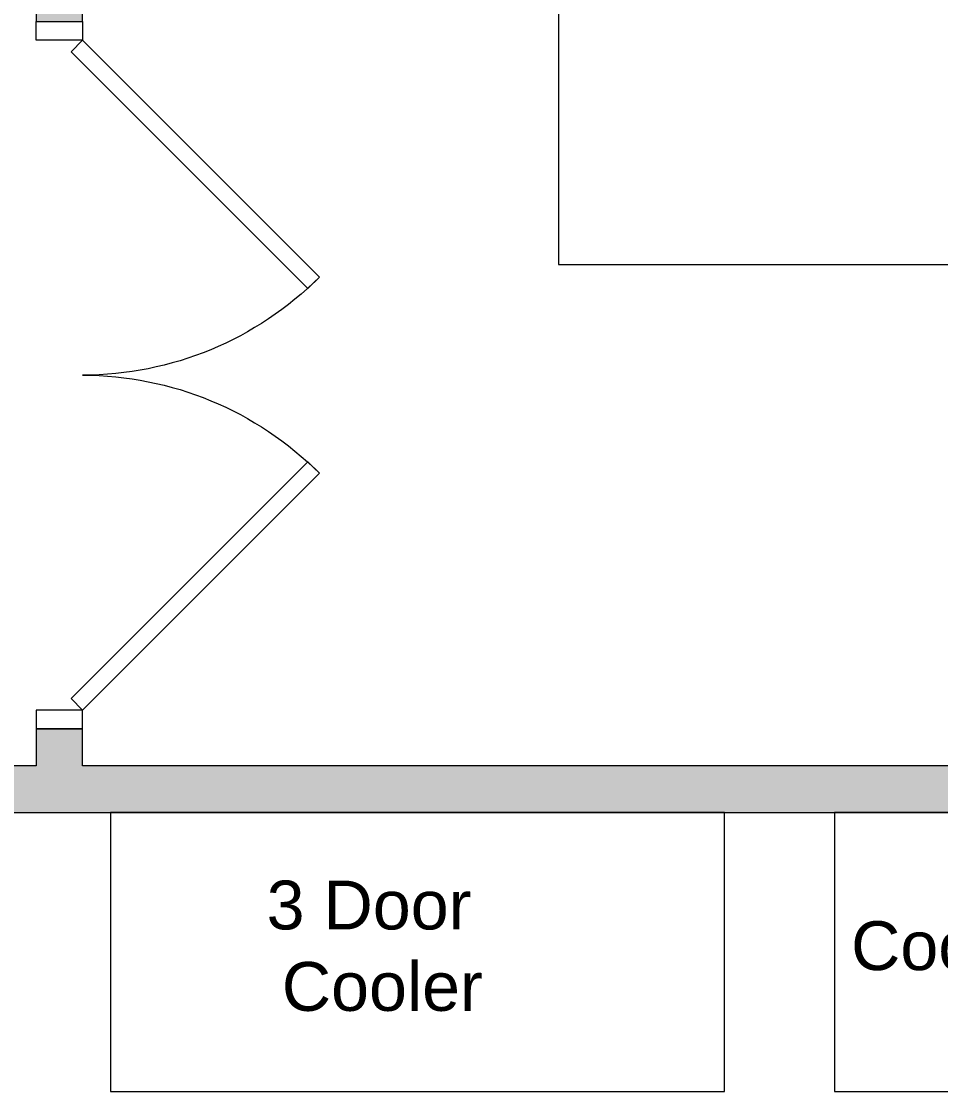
# Model space of a CAD drawing. Header units: inches. Extents: x -675 to 1187, y -924 to 1124.
# Drawn here: x -615.8 to -517, y 775.2 to 890.2 of the extents above; entities that cross this region are included whole.
import ezdxf

# ---------------------------------------------------------------- set-up
doc = ezdxf.new("R2010")
doc.units = ezdxf.units.IN
doc.header["$MEASUREMENT"] = 0
for name, color, linetype, lineweight in [('A-Door-E', 250, 'Continuous', 13), ('A-Furn', 250, 'Continuous', 13), ('A-Furn-Table', 7, 'Continuous', 20), ('A-text', 50, 'Continuous', 9), ('A-Wall-E', 50, 'Continuous', 9), ('Base_dwg', 8, 'Continuous', 9)]:
    doc.layers.add(name, color=color, linetype=linetype, lineweight=lineweight)
doc.styles.add('Arial_2', font='arial.ttf', dxfattribs={"height": 5.25})

# ---------------------------------------------------------------- blocks, each defined once
blk = doc.blocks.new('Base_dwg__U301-727875-Level 1 Copy 1')
at = {"layer": 'A-Wall-E'}
for points in [[(5, -2.5), (14.44, -2.5), (14.44, 1.25), (11.94, 2.5), (0, 2.5)], [(139.05, -2.5), (140.3, 0), (139.05, 2.5), (16.94, 2.5), (14.44, 1.25), (14.44, -2.5)]]:
    blk.add_hatch(color=256, dxfattribs=at).paths.add_polyline_path(points, flags=0)
for p, q in [((11.94, 2.5), (0, 2.5)), ((139.05, 2.5), (16.94, 2.5))]:
    blk.add_line(p, q, dxfattribs=at)
at = {"layer": 'A-Wall-E', "flags": 128}
blk.add_lwpolyline([(5, -2.5), (14.44, -2.5), (139.05, -2.5)], dxfattribs=at)
blk = doc.blocks.new('Base_dwg__U303-727877-Level 1 Copy 1')
at = {"layer": 'A-Wall-E'}
for points in [[(1.25, 0), (2.5, -2.5), (6.5, -2.5), (6.5, 2.5), (2.5, 2.5)], [(82.5, 2.5), (82.5, -2.5), (134.84, -2.5), (129.84, 2.5)]]:
    blk.add_hatch(color=256, dxfattribs=at).paths.add_polyline_path(points, flags=0)
at = {"layer": 'A-Wall-E', "flags": 128}
for points in [[(2.5, -2.5), (6.5, -2.5), (6.5, 2.5), (2.5, 2.5)], [(129.84, 2.5), (82.5, 2.5), (82.5, -2.5), (134.84, -2.5)]]:
    blk.add_lwpolyline(points, dxfattribs=at)
blk = doc.blocks.new('Base_dwg__U402-727976-Level 1 Copy 1')
at = {"layer": 'A-Door-E', "flags": 128}
for points in [[(2, 5), (3.24, 3.76), (28.69, 29.22), (27.46, 30.46)], [(74, 5), (72.76, 3.76), (47.31, 29.22), (48.54, 30.46)], [(2, 0), (0, 0), (0, 5), (2, 5)], [(74, 0), (76, 0), (76, 5), (74, 5)]]:
    blk.add_lwpolyline(points, close=True, dxfattribs=at)
at = {"layer": 'A-Door-E', "color": 50, "lineweight": 9}
for centre, start, end in [((2, 5), 0, 45), ((74, 5), 135, 180)]:
    blk.add_arc(centre, 36, start, end, dxfattribs=at)
blk = doc.blocks.new('Base_dwg-531197-Level 1 Copy 1')
at = {"layer": 'A-Furn', "flags": 128}
blk.add_lwpolyline([(514.76, 1788.06), (514.76, 1866.06), (490.76, 1866.06), (490.76, 1860.06), (490.76, 1818.06), (442.76, 1818.06), (442.76, 1788.06)], close=True, dxfattribs=at)
at = {"layer": 'A-Furn-Table', "flags": 128}
for points in [[(394.6, 1729.16), (394.6, 1699.16), (460.6, 1699.16), (460.6, 1729.16)], [(472.41, 1729.16), (472.41, 1699.16), (499.41, 1699.16), (499.41, 1729.16)]]:
    blk.add_lwpolyline(points, close=True, dxfattribs=at)
at = {"rotation": 90}
blk.add_blockref('Base_dwg__U303-727877-Level 1 Copy 1', (389.1, 1731.66), dxfattribs=at)
at = {"extrusion": (0, 0, -1), "zscale": -1, "rotation": 90.00000000000001}
blk.add_blockref('Base_dwg__U402-727976-Level 1 Copy 1', (-386.6, 1738.16), dxfattribs=at)
blk.add_blockref('Base_dwg__U301-727875-Level 1 Copy 1', (374.66, 1731.66))
at = {"layer": 'A-text', "color": 7, "char_height": 5.25, "attachment_point": 1, "line_spacing_factor": 0.941778, "style": 'Arial_2'}
for s, insert, width in [('3 Door', (411.38, 1721.84), 26.288), ('Cooler', (474.21, 1717.47), 25.7738), ('Cooler', (413.01, 1713.09), 25.7738)]:
    blk.add_mtext(s, dxfattribs=dict(at, insert=insert, width=width))

msp = doc.modelspace()

# ---------------------------------------------------------------- block references
at = {"layer": 'Base_dwg', "color": 7, "lineweight": 20}
msp.add_blockref('Base_dwg-531197-Level 1 Copy 1', (-1000.79, -923.95), dxfattribs=at)

doc.saveas('drawing.dxf')
